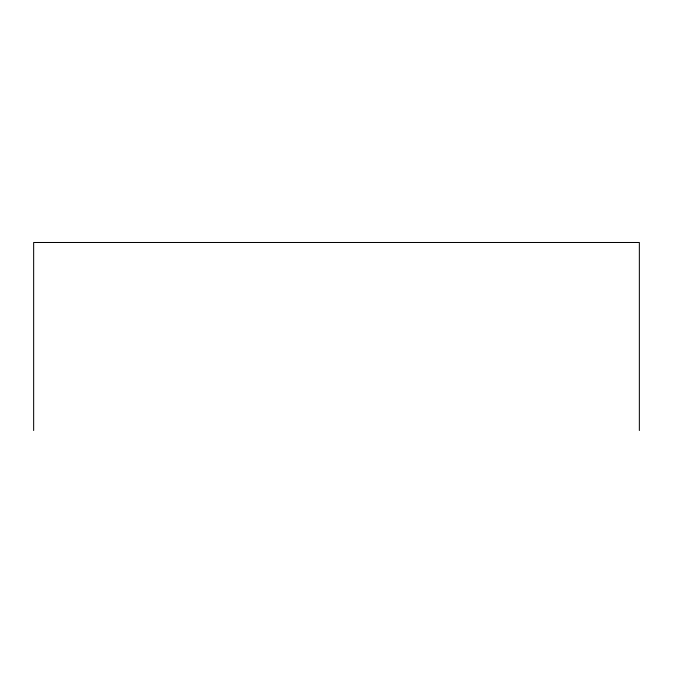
<?xml version="1.0" encoding="UTF-8"?>
<svg xmlns="http://www.w3.org/2000/svg" width="673" height="673" viewBox="0 0 673 673"><rect width="100%" height="100%" fill="white"/><g stroke="black" fill="none" stroke-linecap="round" stroke-linejoin="round"><path stroke-width="1.01" d="M639.35 430.51L639.35 242.49L33.65 242.49L33.65 430.51"/></g></svg>
